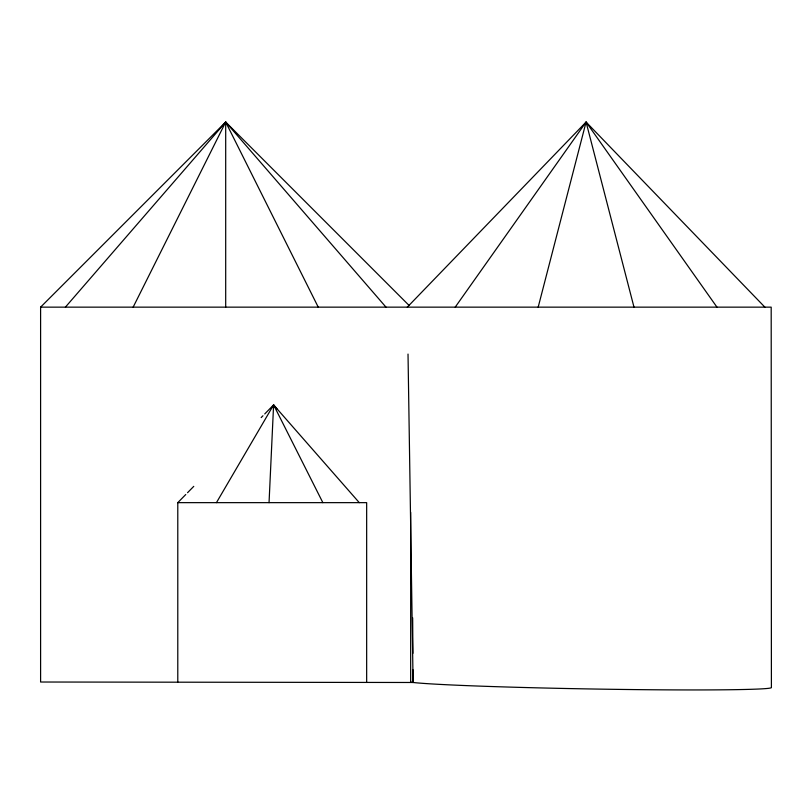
<?xml version="1.0" encoding="UTF-8"?>
<svg xmlns="http://www.w3.org/2000/svg" width="812" height="812" viewBox="0 0 812 812"><rect width="100%" height="100%" fill="white"/><g stroke="black" fill="none" stroke-linecap="round" stroke-linejoin="round"><path stroke-width="1.22" d="M269.046 502.648L273.603 404.904L359.28 502.648M538.183 307.149L586.081 122.054L764.874 307.149M133.148 307.149L225.695 122.054L409.004 305.363M216.439 502.648L273.603 404.904L276.851 408.73M455.207 307.149L586.081 122.054L716.966 307.149M65.396 307.149L225.695 122.054L385.994 307.149M407.299 307.149L586.081 122.054L633.989 307.149M177.787 682.019L177.787 502.648L185.775 494.508M187.552 492.701L193.763 486.358M261.18 417.571L262.956 415.764M264.732 413.958L273.603 404.904L322.861 502.648M40.6 307.149L771.187 307.149L771.4 687.571A182.527 4.547 1 0 1 614.471 689.337A182.527 4.547 1 0 1 413.095 682.486L40.6 682.019L40.6 307.149L225.695 122.054L318.243 307.149M177.787 502.648L366.659 502.648L366.659 682.019M413.014 669.809L413.095 682.486L410.659 682.019L410.659 512.311M408.02 354.073L413.095 682.486M412.669 617.82L412.902 653.325M225.695 122.054L225.695 307.149"/></g></svg>
